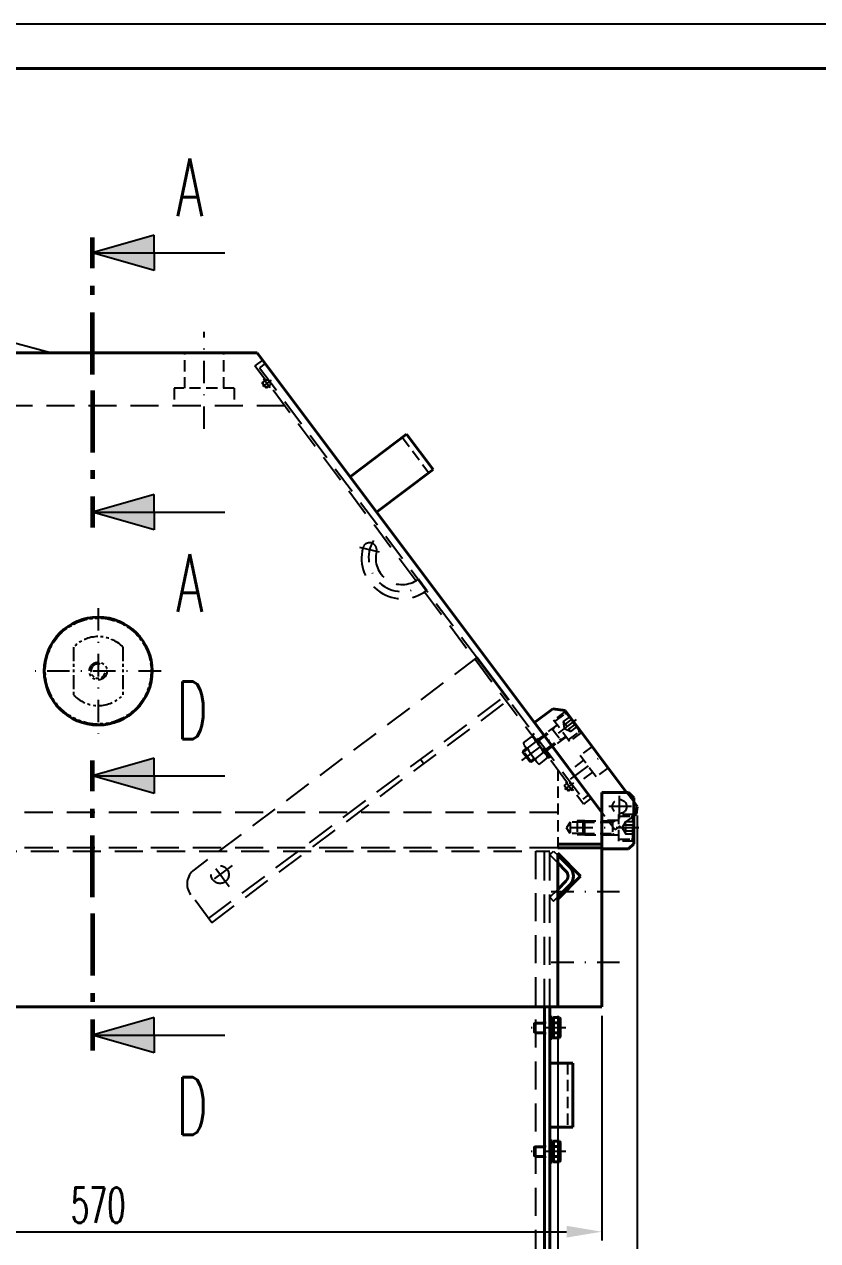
# Model space of a CAD drawing. Extents: x -1561 to -720, y 5788 to 6382.
# Drawn here: x -1295.6 to -1205.8, y 6239.2 to 6376.8 of the extents above; entities that cross this region are included whole.
import ezdxf

# ---------------------------------------------------------------- set-up
doc = ezdxf.new("R2010")
doc.units = 0
for name, pattern in [('PHANTOM2', [31.75, 15.875, -3.175, 3.175, -3.175, 3.175, -3.175]), ('STRICHPUNKT', [25.4, 12.7, -6.35, 0, -6.35]), ('VERDECKT', [9.525, 6.35, -3.175])]:
    doc.linetypes.add(name, pattern=pattern)
doc.layers.get('Defpoints').update_dxf_attribs({"linetype": 'CONTINUOUS'})
for name, color, linetype, lineweight in [('ACHSE', 150, 'STRICHPUNKT', 25), ('ANGEDEUTET', 150, 'PHANTOM2', 25), ('BEM', 6, 'CONTINUOUS', 25), ('SCHNITT', 1, 'STRICHPUNKT', 60), ('TEXT_7', 1, 'CONTINUOUS', 60), ('VERDECKT', 2, 'VERDECKT', 25), ('VOLL_03', 6, 'CONTINUOUS', 25), ('VOLL_05', 7, 'CONTINUOUS', 40)]:
    doc.layers.add(name, color=color, linetype=linetype, lineweight=lineweight)
doc.layers.add('UMRISS05', color=3, linetype='CONTINUOUS')
doc.styles.add('ROMANS', font='romans.shx', dxfattribs={"width": 0.6, "height": 80})
doc.styles.get("Standard").update_dxf_attribs({"font": 'romans.shx', "width": 0.6})
doc.dimstyles.get("Standard").update_dxf_attribs({"dimtxt": 4, "dimasz": 4, "dimexe": 1, "dimexo": 1, "dimgap": 1, "dimtad": 1, "dimdsep": 46, "dimtxsty": 'Standard', "dimcen": 0, "dimclrd": 256, "dimclre": 256, "dimclrt": 256, "dimazin": 0, "dimtfac": 1, "dimtmove": 0, "dimatfit": 3, "dimfxl": 0, "dimtolj": 1, "dimtzin": 0, "dimarcsym": 0})

# ---------------------------------------------------------------- blocks, each defined once
blk = doc.blocks.new('*D54')
at = {"layer": 'BEM', "lineweight": -2}
for p, q in [((-1235.23, 6264.63), (-1235.23, 6228.88)), ((-1339.23, 6221.91), (-1339.23, 6230.88)), ((-1335.23, 6229.88), (-1239.23, 6229.88))]:
    blk.add_line(p, q, dxfattribs=at)
at = {"layer": 'BEM'}
for points in [[(-1335.23, 6230.55), (-1335.23, 6229.21), (-1339.23, 6229.88)], [(-1239.23, 6230.55), (-1239.23, 6229.21), (-1235.23, 6229.88)]]:
    blk.add_solid(points, dxfattribs=at)
at = {"layer": 'Defpoints', "color": 0}
for p in [(-1235.23, 6265.63), (-1235.23, 6229.88), (-1339.23, 6220.91)]:
    blk.add_point(p, dxfattribs=at)
at = {"layer": 'BEM', "insert": (-1287.23, 6232.88), "char_height": 4, "attachment_point": 5}
blk.add_mtext('\\A1;520', dxfattribs=at)
blk = doc.blocks.new('*D41')
at = {"layer": 'BEM', "lineweight": -2}
for p, q in [((-1348.23, 6287.3), (-1348.23, 6146.17)), ((-1226.23, 6287.3), (-1226.23, 6146.17)), ((-1344.23, 6147.17), (-1230.23, 6147.17))]:
    blk.add_line(p, q, dxfattribs=at)
at = {"layer": 'BEM'}
for points in [[(-1344.23, 6147.84), (-1344.23, 6146.5), (-1348.23, 6147.17)], [(-1230.23, 6147.84), (-1230.23, 6146.5), (-1226.23, 6147.17)]]:
    blk.add_solid(points, dxfattribs=at)
at = {"layer": 'Defpoints', "color": 0}
for p in [(-1348.23, 6288.3), (-1226.23, 6288.3), (-1226.23, 6147.17)]:
    blk.add_point(p, dxfattribs=at)
at = {"layer": 'BEM', "insert": (-1287.23, 6150.17), "char_height": 4, "attachment_point": 5}
blk.add_mtext('\\A1;610', dxfattribs=at)
blk = doc.blocks.new('*D40')
at = {"layer": 'BEM', "lineweight": -2}
for p, q in [((-1344.23, 6264.63), (-1344.23, 6239.18)), ((-1230.23, 6264.63), (-1230.23, 6239.18)), ((-1340.23, 6240.18), (-1234.23, 6240.18))]:
    blk.add_line(p, q, dxfattribs=at)
at = {"layer": 'BEM'}
for points in [[(-1340.23, 6240.85), (-1340.23, 6239.52), (-1344.23, 6240.18)], [(-1234.23, 6240.85), (-1234.23, 6239.52), (-1230.23, 6240.18)]]:
    blk.add_solid(points, dxfattribs=at)
at = {"layer": 'Defpoints', "color": 0}
for p in [(-1344.23, 6265.63), (-1230.23, 6265.63), (-1230.23, 6240.18)]:
    blk.add_point(p, dxfattribs=at)
at = {"layer": 'BEM', "insert": (-1287.23, 6243.18), "char_height": 4, "attachment_point": 5}
blk.add_mtext('\\A1;570', dxfattribs=at)

msp = doc.modelspace()

# ---------------------------------------------------------------- linework, layer by layer
at = {"layer": 'ACHSE', "ltscale": 0.2}
for p, q in [((-1275.2285, 6331.033), (-1275.2285, 6342.0131)), ((-1267.6525, 6336.565), (-1268.6445, 6335.821)), ((-1267.7765, 6335.697), (-1268.5205, 6336.689)), ((-1255.4003, 6317.0738), (-1257.6198, 6317.6307)), ((-1287.2285, 6310.7524), (-1287.2285, 6296.5136)), ((-1280.1091, 6303.633), (-1294.3479, 6303.633)), ((-1239.2727, 6293.5133), (-1232.9413, 6298.2619)), ((-1233.7614, 6291.3968), (-1229.9412, 6294.2619)), ((-1233.4525, 6290.965), (-1234.4445, 6290.221)), ((-1233.5765, 6290.097), (-1234.3205, 6291.089)), ((-1228.227, 6286.9537), (-1228.227, 6289.6415)), ((-1226.8831, 6288.2976), (-1229.5709, 6288.2976)), ((-1226.059, 6285.8976), (-1234.7056, 6285.8976)), ((-1272.0592, 6281.635), (-1274.8378, 6279.551)), ((-1272.4065, 6279.2037), (-1274.4905, 6281.9823)), ((-1228.2285, 6278.633), (-1237.2285, 6278.633)), ((-1228.2285, 6270.633), (-1237.2285, 6270.633)), ((-1234.3163, 6263.2614), (-1238.7025, 6263.2614)), ((-1234.3163, 6249.2614), (-1238.7025, 6249.2614))]:
    msp.add_line(p, q, dxfattribs=at)
msp.add_arc((-1252.8243, 6316.4274), 3.8, 148.597017, 306.869898, dxfattribs=at)
at = {"layer": 'ANGEDEUTET', "ltscale": 0.1}
for p, q in [((-1290.0285, 6306.3478), (-1290.0285, 6300.9182)), ((-1284.4285, 6306.3478), (-1284.4285, 6300.9182))]:
    msp.add_line(p, q, dxfattribs=at)
for radius in [6, 1]:
    msp.add_circle((-1287.2285, 6303.633), radius, dxfattribs=at)
for radius, start, end in [(3.9, 44.114619, 135.885381), (0.816, 75, 345), (3.9, 224.114619, 315.885381)]:
    msp.add_arc((-1287.2285, 6303.633), radius, start, end, dxfattribs=at)
at = {"layer": 'BEM'}
msp.add_line((-1292.6405, 6339.633), (-1365.8623, 6359.5041), dxfattribs=at)
at = {"layer": 'SCHNITT'}
for p, q in [((-1287.8816, 6349.2138), (-1287.8816, 6352.7138)), ((-1287.8816, 6346.2138), (-1287.8816, 6347.2138)), ((-1287.8816, 6337.2138), (-1287.8816, 6344.2138)), ((-1287.8816, 6335.3729), (-1287.8816, 6328.3729)), ((-1287.8816, 6326.3729), (-1287.8816, 6325.3729)), ((-1287.8816, 6323.3729), (-1287.8816, 6319.8729)), ((-1287.8816, 6290.028), (-1287.8816, 6293.528)), ((-1287.8816, 6287.028), (-1287.8816, 6288.028)), ((-1287.8816, 6278.028), (-1287.8816, 6285.028)), ((-1287.8816, 6276.1871), (-1287.8816, 6269.1871)), ((-1287.8816, 6267.1871), (-1287.8816, 6266.1871)), ((-1287.8816, 6264.1871), (-1287.8816, 6260.6871))]:
    msp.add_line(p, q, dxfattribs=at)
at = {"layer": 'UMRISS05'}
for p, q in [((-1280.8816, 6352.9638), (-1287.8816, 6350.9638)), ((-1280.8816, 6350.9638), (-1280.8816, 6352.9638)), ((-1287.8816, 6350.9638), (-1272.8816, 6350.9638)), ((-1280.8816, 6348.9638), (-1287.8816, 6350.9638)), ((-1280.8816, 6350.9638), (-1280.8816, 6348.9638)), ((-1280.8816, 6323.6229), (-1287.8816, 6321.6229)), ((-1280.8816, 6321.6229), (-1280.8816, 6323.6229)), ((-1287.8816, 6321.6229), (-1272.8816, 6321.6229)), ((-1280.8816, 6319.6229), (-1287.8816, 6321.6229)), ((-1280.8816, 6321.6229), (-1280.8816, 6319.6229)), ((-1280.8816, 6293.778), (-1287.8816, 6291.778)), ((-1280.8816, 6291.778), (-1280.8816, 6293.778)), ((-1280.8816, 6289.778), (-1287.8816, 6291.778)), ((-1287.8816, 6291.778), (-1272.8816, 6291.778)), ((-1280.8816, 6291.778), (-1280.8816, 6289.778)), ((-1280.8816, 6264.4371), (-1287.8816, 6262.4371)), ((-1280.8816, 6262.4371), (-1280.8816, 6264.4371)), ((-1280.8816, 6260.4371), (-1287.8816, 6262.4371)), ((-1287.8816, 6262.4371), (-1272.8816, 6262.4371)), ((-1280.8816, 6262.4371), (-1280.8816, 6260.4371))]:
    msp.add_line(p, q, dxfattribs=at)
for points in [[(-1280.8816, 6348.9638), (-1280.8816, 6352.9638), (-1287.8816, 6350.9638)], [(-1280.8816, 6323.6229), (-1280.8816, 6319.6229), (-1287.8816, 6321.6229)], [(-1280.8816, 6289.778), (-1280.8816, 6293.778), (-1287.8816, 6291.778)], [(-1280.8816, 6264.4371), (-1280.8816, 6260.4371), (-1287.8816, 6262.4371)]]:
    msp.add_solid(points, dxfattribs=at)
at = {"layer": 'VERDECKT', "ltscale": 0.2}
for p, q in [((-1277.4285, 6335.633), (-1277.4285, 6339.633)), ((-1273.0285, 6335.633), (-1273.0285, 6339.633)), ((-1271.8285, 6335.633), (-1278.6285, 6335.633)), ((-1278.6285, 6335.633), (-1278.6285, 6333.633)), ((-1271.8285, 6335.633), (-1271.8285, 6333.633)), ((-1252.8085, 6330.073), (-1249.8085, 6326.073)), ((-1234.327, 6299.0976), (-1235.687, 6298.0776)), ((-1233.887, 6295.6776), (-1235.687, 6298.0776)), ((-1235.567, 6297.9176), (-1234.415, 6298.7816)), ((-1234.5628, 6297.912), (-1233.9228, 6298.392)), ((-1234.3548, 6297.6347), (-1233.7148, 6298.1147)), ((-1232.823, 6296.9256), (-1234.191, 6298.7496)), ((-1237.427, 6295.8976), (-1235.267, 6297.5176)), ((-1237.3346, 6295.7744), (-1235.7486, 6296.9639)), ((-1235.291, 6297.5496), (-1236.811, 6296.4096)), ((-1235.841, 6297.0871), (-1234.881, 6295.8072)), ((-1235.7486, 6296.9639), (-1235.6276, 6297.2472)), ((-1234.5628, 6297.912), (-1234.5603, 6297.8934)), ((-1234.5603, 6297.8935), (-1234.5628, 6297.912)), ((-1234.4671, 6297.1176), (-1234.5628, 6297.9117)), ((-1234.5573, 6297.8759), (-1234.5603, 6297.8935)), ((-1234.5603, 6297.8934), (-1234.5573, 6297.8759)), ((-1234.5573, 6297.8759), (-1234.5538, 6297.8593)), ((-1234.5538, 6297.8593), (-1234.5573, 6297.8759)), ((-1234.5538, 6297.8593), (-1234.5499, 6297.8435)), ((-1234.5499, 6297.8436), (-1234.5538, 6297.8593)), ((-1234.5455, 6297.8286), (-1234.5499, 6297.8436)), ((-1234.5499, 6297.8435), (-1234.5456, 6297.8285)), ((-1234.5456, 6297.8285), (-1234.5408, 6297.8143)), ((-1234.5407, 6297.8144), (-1234.5455, 6297.8286)), ((-1234.5408, 6297.8143), (-1234.5355, 6297.8007)), ((-1234.5354, 6297.8008), (-1234.5407, 6297.8144)), ((-1234.5355, 6297.8007), (-1234.5297, 6297.7877)), ((-1234.5296, 6297.7878), (-1234.5354, 6297.8008)), ((-1234.5297, 6297.7877), (-1234.5235, 6297.7753)), ((-1234.5234, 6297.7754), (-1234.5296, 6297.7878)), ((-1234.5235, 6297.7753), (-1234.5168, 6297.7635)), ((-1234.5167, 6297.7636), (-1234.5234, 6297.7754)), ((-1234.5168, 6297.7635), (-1234.5095, 6297.7521)), ((-1234.5094, 6297.7522), (-1234.5167, 6297.7636)), ((-1234.5095, 6297.7521), (-1234.5018, 6297.7412)), ((-1234.5017, 6297.7412), (-1234.5094, 6297.7522)), ((-1234.5018, 6297.7412), (-1234.4934, 6297.7306)), ((-1234.4933, 6297.7307), (-1234.5017, 6297.7412)), ((-1234.4934, 6297.7306), (-1234.4845, 6297.7205)), ((-1234.4844, 6297.7206), (-1234.4933, 6297.7307)), ((-1234.4845, 6297.7205), (-1234.475, 6297.7107)), ((-1234.4749, 6297.7108), (-1234.4844, 6297.7206)), ((-1234.475, 6297.7107), (-1234.4649, 6297.7013)), ((-1234.4648, 6297.7013), (-1234.4749, 6297.7108)), ((-1234.4671, 6297.1176), (-1233.7315, 6296.8034)), ((-1234.4649, 6297.7013), (-1234.454, 6297.6921)), ((-1234.4539, 6297.6922), (-1234.4648, 6297.7013)), ((-1234.454, 6297.6921), (-1234.4425, 6297.6832)), ((-1234.4424, 6297.6833), (-1234.4539, 6297.6922)), ((-1234.4425, 6297.6832), (-1234.4302, 6297.6746)), ((-1234.4301, 6297.6747), (-1234.4424, 6297.6833)), ((-1234.4302, 6297.6746), (-1234.417, 6297.6663)), ((-1234.4169, 6297.6663), (-1234.4301, 6297.6747)), ((-1234.417, 6297.6663), (-1234.403, 6297.6581)), ((-1234.4029, 6297.6581), (-1234.4169, 6297.6663)), ((-1234.403, 6297.6581), (-1234.388, 6297.6501)), ((-1234.3879, 6297.6502), (-1234.4029, 6297.6581)), ((-1234.388, 6297.6501), (-1234.372, 6297.6424)), ((-1234.3719, 6297.6424), (-1234.3879, 6297.6502)), ((-1234.372, 6297.6424), (-1234.3548, 6297.6347)), ((-1234.3548, 6297.6347), (-1234.3719, 6297.6424)), ((-1234.3548, 6297.6347), (-1234.3425, 6297.6031)), ((-1234.3425, 6297.6031), (-1234.33, 6297.5729)), ((-1234.33, 6297.5729), (-1234.3173, 6297.544)), ((-1234.3173, 6297.544), (-1234.3044, 6297.5163)), ((-1234.3044, 6297.5163), (-1234.2913, 6297.4897)), ((-1234.2913, 6297.4897), (-1234.2779, 6297.464)), ((-1234.2779, 6297.464), (-1234.2642, 6297.4393)), ((-1234.0387, 6297.1621), (-1234.0158, 6297.142)), ((-1234.0158, 6297.142), (-1233.9916, 6297.1217)), ((-1234.007, 6295.8376), (-1232.855, 6296.7016)), ((-1233.9916, 6297.1217), (-1233.9661, 6297.1013)), ((-1233.9661, 6297.1013), (-1233.9392, 6297.0805)), ((-1233.9392, 6297.0805), (-1233.2992, 6297.5605)), ((-1233.9392, 6297.0805), (-1233.9366, 6297.062)), ((-1233.9367, 6297.062), (-1233.9392, 6297.0805)), ((-1233.9337, 6297.0444), (-1233.9367, 6297.062)), ((-1233.9366, 6297.062), (-1233.9336, 6297.0444)), ((-1233.9302, 6297.0278), (-1233.9337, 6297.0444)), ((-1233.9336, 6297.0444), (-1233.9302, 6297.0278)), ((-1233.9302, 6297.0278), (-1233.9263, 6297.0121)), ((-1233.9263, 6297.012), (-1233.9302, 6297.0278)), ((-1233.9263, 6297.0121), (-1233.9219, 6296.9971)), ((-1233.922, 6296.997), (-1233.9263, 6297.012)), ((-1233.9171, 6296.9828), (-1233.922, 6296.997)), ((-1233.9219, 6296.9971), (-1233.9171, 6296.9829)), ((-1233.9171, 6296.9829), (-1233.9118, 6296.9693)), ((-1233.9119, 6296.9692), (-1233.9171, 6296.9828)), ((-1233.9061, 6296.9563), (-1233.9119, 6296.9692)), ((-1233.9118, 6296.9693), (-1233.906, 6296.9563)), ((-1233.8999, 6296.9439), (-1233.9061, 6296.9563)), ((-1233.906, 6296.9563), (-1233.8998, 6296.9439)), ((-1233.8932, 6296.932), (-1233.8999, 6296.9439)), ((-1233.8998, 6296.9439), (-1233.8931, 6296.9321)), ((-1233.8859, 6296.9206), (-1233.8932, 6296.932)), ((-1233.8931, 6296.9321), (-1233.8858, 6296.9207)), ((-1232.527, 6296.6976), (-1233.887, 6295.6776)), ((-1233.8781, 6296.9097), (-1233.8859, 6296.9206)), ((-1233.8858, 6296.9207), (-1233.878, 6296.9097)), ((-1233.8698, 6296.8991), (-1233.8781, 6296.9097)), ((-1233.878, 6296.9097), (-1233.8697, 6296.8992)), ((-1233.8609, 6296.889), (-1233.8698, 6296.8991)), ((-1233.8697, 6296.8992), (-1233.8608, 6296.8891)), ((-1233.8514, 6296.8792), (-1233.8609, 6296.889)), ((-1233.8608, 6296.8891), (-1233.8513, 6296.8793)), ((-1233.8413, 6296.8698), (-1233.8514, 6296.8792)), ((-1233.8513, 6296.8793), (-1233.8411, 6296.8698)), ((-1233.8304, 6296.8606), (-1233.8413, 6296.8698)), ((-1233.8411, 6296.8698), (-1233.8303, 6296.8607)), ((-1233.8189, 6296.8518), (-1233.8304, 6296.8606)), ((-1233.8303, 6296.8607), (-1233.8188, 6296.8518)), ((-1233.8065, 6296.8431), (-1233.8189, 6296.8518)), ((-1233.8188, 6296.8518), (-1233.8064, 6296.8432)), ((-1233.7934, 6296.8348), (-1233.8065, 6296.8431)), ((-1233.8064, 6296.8432), (-1233.7933, 6296.8348)), ((-1233.7793, 6296.8266), (-1233.7934, 6296.8348)), ((-1233.7933, 6296.8348), (-1233.7793, 6296.8266)), ((-1233.7793, 6296.8266), (-1233.7643, 6296.8187)), ((-1233.7644, 6296.8186), (-1233.7793, 6296.8266)), ((-1233.7483, 6296.8109), (-1233.7644, 6296.8186)), ((-1233.7643, 6296.8187), (-1233.7483, 6296.8109)), ((-1233.7483, 6296.8109), (-1233.7312, 6296.8032)), ((-1233.7312, 6296.8032), (-1233.7483, 6296.8109)), ((-1233.7312, 6296.8032), (-1233.0912, 6297.2832)), ((-1239.1031, 6295.5169), (-1238.1922, 6296.2001)), ((-1238.6528, 6294.9165), (-1237.7419, 6295.5997)), ((-1238.083, 6296.4056), (-1238.103, 6296.2656)), ((-1236.303, 6293.8656), (-1238.103, 6296.2656)), ((-1237.907, 6296.5376), (-1238.083, 6296.4056)), ((-1236.163, 6293.8456), (-1238.083, 6296.4056)), ((-1236.5594, 6294.7408), (-1234.9734, 6295.9304)), ((-1236.467, 6294.6176), (-1234.307, 6296.2376)), ((-1234.283, 6296.2056), (-1235.803, 6295.0656)), ((-1234.9734, 6295.9304), (-1234.6676, 6295.9672)), ((-1239.1746, 6294.3944), (-1238.6786, 6294.7664)), ((-1239.1746, 6294.3944), (-1239.1438, 6294.61)), ((-1238.3994, 6293.3608), (-1239.1746, 6294.3944)), ((-1239.1438, 6294.61), (-1238.771, 6294.8896)), ((-1239.0795, 6294.5243), (-1239.1438, 6294.61)), ((-1238.1838, 6293.33), (-1239.0795, 6294.5243)), ((-1237.6155, 6293.349), (-1238.9665, 6295.1503)), ((-1237.7521, 6293.7156), (-1236.8412, 6294.3988)), ((-1236.303, 6293.8656), (-1236.163, 6293.8456)), ((-1235.987, 6293.9776), (-1236.163, 6293.8456)), ((-1231.327, 6295.0976), (-1232.687, 6294.0776)), ((-1230.887, 6291.6776), (-1232.687, 6294.0776)), ((-1238.3994, 6293.3608), (-1237.9034, 6293.7328)), ((-1238.1838, 6293.33), (-1238.3994, 6293.3608)), ((-1238.1838, 6293.33), (-1237.811, 6293.6096)), ((-1237.3018, 6293.1152), (-1236.3909, 6293.7983)), ((-1232.291, 6293.5496), (-1233.811, 6292.4096)), ((-1229.527, 6292.6976), (-1230.887, 6291.6776)), ((-1235.2285, 6292.4663), (-1235.2285, 6283.033)), ((-1231.283, 6292.2056), (-1232.803, 6291.0656)), ((-1234.1085, 6290.973), (-1234.5085, 6290.673)), ((-1234.0285, 6290.033), (-1234.5085, 6290.673)), ((-1233.6285, 6290.333), (-1234.0285, 6290.033)), ((-1232.3085, 6288.573), (-1233.6361, 6290.3431)), ((-1226.6258, 6288.8294), (-1227.4256, 6289.8958)), ((-1231.7285, 6289.633), (-1232.3685, 6289.153)), ((-1231.4285, 6289.233), (-1232.3085, 6288.573)), ((-1228.747, 6285.6576), (-1230.2285, 6287.633)), ((-1226.6294, 6287.2459), (-1228.747, 6285.6576)), ((-1226.627, 6287.3976), (-1228.327, 6287.3976)), ((-1228.327, 6284.3976), (-1228.327, 6287.3976)), ((-1228.327, 6287.1976), (-1226.887, 6287.1976)), ((-1226.727, 6284.7576), (-1226.727, 6287.0376)), ((-1233.827, 6286.5436), (-1234.2151, 6285.8976)), ((-1233.827, 6285.2516), (-1234.2151, 6285.8976)), ((-1233.827, 6286.5436), (-1233.827, 6285.2516)), ((-1232.327, 6286.5436), (-1233.827, 6286.5436)), ((-1233.027, 6286.6976), (-1233.027, 6285.0976)), ((-1232.173, 6286.6976), (-1233.027, 6286.6976)), ((-1232.327, 6286.5436), (-1232.173, 6286.6976)), ((-1232.327, 6285.2516), (-1232.327, 6286.5436)), ((-1232.327, 6286.5436), (-1229.0444, 6286.5436)), ((-1232.173, 6286.5905), (-1232.173, 6286.6976)), ((-1232.173, 6286.6976), (-1228.327, 6286.6976)), ((-1232.173, 6285.0976), (-1232.173, 6286.5905)), ((-1228.327, 6286.7376), (-1230.227, 6286.7376)), ((-1229.0444, 6286.6976), (-1229.0444, 6285.0976)), ((-1229.0444, 6286.5436), (-1228.7777, 6286.6976)), ((-1227.9271, 6285.8976), (-1227.5271, 6286.5904)), ((-1227.9271, 6285.8976), (-1227.5271, 6285.2049)), ((-1227.5803, 6286.4307), (-1227.5807, 6286.4173)), ((-1227.5807, 6286.4173), (-1227.5803, 6286.4039)), ((-1227.5805, 6286.4173), (-1227.5802, 6286.4307)), ((-1227.5802, 6286.4039), (-1227.5805, 6286.4173)), ((-1227.5793, 6286.4442), (-1227.5803, 6286.4307)), ((-1227.5803, 6286.4039), (-1227.5793, 6286.3905)), ((-1227.5802, 6286.4307), (-1227.5792, 6286.4442)), ((-1227.5792, 6286.3905), (-1227.5802, 6286.4039)), ((-1227.5776, 6286.4577), (-1227.5793, 6286.4442)), ((-1227.5793, 6286.3905), (-1227.5776, 6286.3769)), ((-1227.5792, 6286.4442), (-1227.5774, 6286.4577)), ((-1227.5774, 6286.3769), (-1227.5792, 6286.3905)), ((-1227.5792, 6285.8439), (-1227.5774, 6285.8169)), ((-1227.5751, 6286.4714), (-1227.5776, 6286.4577)), ((-1227.5776, 6286.3769), (-1227.5751, 6286.3633)), ((-1227.5774, 6286.4577), (-1227.575, 6286.4714)), ((-1227.575, 6286.3633), (-1227.5774, 6286.3769)), ((-1227.5774, 6285.8169), (-1227.575, 6285.7896)), ((-1227.5719, 6286.4852), (-1227.5751, 6286.4714)), ((-1227.5751, 6286.3633), (-1227.5719, 6286.3495)), ((-1227.575, 6286.4714), (-1227.5718, 6286.4852)), ((-1227.5718, 6286.3494), (-1227.575, 6286.3633)), ((-1227.575, 6285.7896), (-1227.5718, 6285.762)), ((-1227.568, 6286.4992), (-1227.5719, 6286.4852)), ((-1227.5719, 6286.3495), (-1227.568, 6286.3354)), ((-1227.5718, 6286.4852), (-1227.5679, 6286.4992)), ((-1227.5679, 6286.3354), (-1227.5718, 6286.3494)), ((-1227.5718, 6285.762), (-1227.5679, 6285.7339)), ((-1227.5633, 6286.5135), (-1227.568, 6286.4992)), ((-1227.568, 6286.3354), (-1227.5633, 6286.3211)), ((-1227.5679, 6286.4992), (-1227.5632, 6286.5135)), ((-1227.5632, 6286.3211), (-1227.5679, 6286.3354)), ((-1227.5632, 6286.0899), (-1227.5679, 6286.0613)), ((-1227.5679, 6285.7339), (-1227.5632, 6285.7054)), ((-1227.5578, 6286.5281), (-1227.5633, 6286.5135)), ((-1227.5633, 6286.3211), (-1227.5578, 6286.3065)), ((-1227.5632, 6286.5135), (-1227.5577, 6286.5281)), ((-1227.5577, 6286.3065), (-1227.5632, 6286.3211)), ((-1227.5577, 6286.119), (-1227.5632, 6286.0899)), ((-1227.5632, 6285.7054), (-1227.5577, 6285.6762)), ((-1227.5515, 6286.543), (-1227.5578, 6286.5281)), ((-1227.5578, 6286.3065), (-1227.5515, 6286.2916)), ((-1227.5577, 6286.5281), (-1227.5514, 6286.5431)), ((-1227.5514, 6286.2916), (-1227.5577, 6286.3065)), ((-1227.5514, 6286.1489), (-1227.5577, 6286.119)), ((-1227.5577, 6285.6762), (-1227.5514, 6285.6464)), ((-1227.5443, 6286.5584), (-1227.5515, 6286.543)), ((-1227.5515, 6286.2916), (-1227.5443, 6286.2762)), ((-1227.5514, 6286.5431), (-1227.5442, 6286.5584)), ((-1227.5442, 6286.2762), (-1227.5514, 6286.2916)), ((-1227.5442, 6286.1796), (-1227.5514, 6286.1489)), ((-1227.5514, 6285.6464), (-1227.5442, 6285.6157)), ((-1227.5361, 6286.5743), (-1227.5443, 6286.5584)), ((-1227.5443, 6286.2762), (-1227.5361, 6286.2604)), ((-1227.5442, 6286.5584), (-1227.5361, 6286.5743)), ((-1227.5361, 6286.2604), (-1227.5442, 6286.2762)), ((-1227.5361, 6286.2113), (-1227.5442, 6286.1796)), ((-1227.5442, 6285.6157), (-1227.5361, 6285.584)), ((-1227.5361, 6286.5743), (-1227.527, 6286.5906)), ((-1227.527, 6286.5906), (-1227.5361, 6286.5743)), ((-1227.527, 6286.244), (-1227.5361, 6286.2604)), ((-1227.5361, 6286.2604), (-1227.527, 6286.244)), ((-1227.527, 6286.244), (-1227.5361, 6286.2113)), ((-1227.527, 6286.5906), (-1226.727, 6286.5906)), ((-1227.527, 6286.244), (-1226.727, 6286.244)), ((-1232.327, 6285.2516), (-1233.827, 6285.2516)), ((-1232.173, 6285.0976), (-1233.027, 6285.0976)), ((-1232.327, 6285.2516), (-1229.0444, 6285.2516)), ((-1232.173, 6285.0976), (-1232.327, 6285.2516)), ((-1232.173, 6285.0976), (-1228.327, 6285.0976)), ((-1228.327, 6285.0576), (-1230.227, 6285.0576)), ((-1229.0444, 6285.2516), (-1228.7777, 6285.0976)), ((-1228.327, 6284.5976), (-1226.887, 6284.5976)), ((-1226.627, 6284.3976), (-1228.327, 6284.3976)), ((-1227.5807, 6285.378), (-1227.5803, 6285.3914)), ((-1227.5803, 6285.3645), (-1227.5807, 6285.378)), ((-1227.5802, 6285.3914), (-1227.5805, 6285.378)), ((-1227.5805, 6285.378), (-1227.5802, 6285.3645)), ((-1227.5803, 6285.3914), (-1227.5793, 6285.4048)), ((-1227.5793, 6285.3511), (-1227.5803, 6285.3645)), ((-1227.5792, 6285.4048), (-1227.5802, 6285.3914)), ((-1227.5802, 6285.3645), (-1227.5792, 6285.3511)), ((-1227.5793, 6285.4048), (-1227.5776, 6285.4183)), ((-1227.5776, 6285.3376), (-1227.5793, 6285.3511)), ((-1227.5774, 6285.4184), (-1227.5792, 6285.4048)), ((-1227.5792, 6285.3511), (-1227.5774, 6285.3376)), ((-1227.5776, 6285.4183), (-1227.5751, 6285.432)), ((-1227.5751, 6285.3239), (-1227.5776, 6285.3376)), ((-1227.575, 6285.432), (-1227.5774, 6285.4184)), ((-1227.5774, 6285.3376), (-1227.575, 6285.3239)), ((-1227.5751, 6285.432), (-1227.5719, 6285.4458)), ((-1227.5719, 6285.3101), (-1227.5751, 6285.3239)), ((-1227.5718, 6285.4458), (-1227.575, 6285.432)), ((-1227.575, 6285.3239), (-1227.5718, 6285.3101)), ((-1227.5719, 6285.4458), (-1227.568, 6285.4599)), ((-1227.568, 6285.2961), (-1227.5719, 6285.3101)), ((-1227.5679, 6285.4599), (-1227.5718, 6285.4458)), ((-1227.5718, 6285.3101), (-1227.5679, 6285.296)), ((-1227.568, 6285.4599), (-1227.5633, 6285.4741)), ((-1227.5633, 6285.2818), (-1227.568, 6285.2961)), ((-1227.5632, 6285.4742), (-1227.5679, 6285.4599)), ((-1227.5679, 6285.296), (-1227.5632, 6285.2818)), ((-1227.5633, 6285.4741), (-1227.5578, 6285.4887)), ((-1227.5578, 6285.2672), (-1227.5633, 6285.2818)), ((-1227.5577, 6285.4887), (-1227.5632, 6285.4742)), ((-1227.5632, 6285.2818), (-1227.5577, 6285.2672)), ((-1227.5578, 6285.4887), (-1227.5515, 6285.5037)), ((-1227.5515, 6285.2522), (-1227.5578, 6285.2672)), ((-1227.5514, 6285.5037), (-1227.5577, 6285.4887)), ((-1227.5577, 6285.2672), (-1227.5514, 6285.2522)), ((-1227.5515, 6285.5037), (-1227.5443, 6285.519)), ((-1227.5443, 6285.2369), (-1227.5515, 6285.2522)), ((-1227.5442, 6285.5191), (-1227.5514, 6285.5037)), ((-1227.5514, 6285.2522), (-1227.5442, 6285.2369)), ((-1227.5443, 6285.519), (-1227.5361, 6285.5349)), ((-1227.5361, 6285.221), (-1227.5443, 6285.2369)), ((-1227.5361, 6285.5349), (-1227.5442, 6285.5191)), ((-1227.5442, 6285.2369), (-1227.5361, 6285.221)), ((-1227.5361, 6285.584), (-1227.527, 6285.5513)), ((-1227.5361, 6285.5349), (-1227.527, 6285.5513)), ((-1227.527, 6285.5513), (-1227.5361, 6285.5349)), ((-1227.527, 6285.2046), (-1227.5361, 6285.221)), ((-1227.5361, 6285.221), (-1227.527, 6285.2046)), ((-1227.527, 6285.5513), (-1226.727, 6285.5513)), ((-1227.527, 6285.2046), (-1226.727, 6285.2046)), ((-1236.1285, 6282.8371), (-1235.7042, 6283.2614)), ((-1235.7042, 6283.2614), (-1235.2285, 6282.7857)), ((-1236.1285, 6282.8371), (-1235.2285, 6281.9371)), ((-1236.1285, 6278.0288), (-1235.2285, 6278.9288)), ((-1236.1285, 6278.0288), (-1235.7042, 6277.6046)), ((-1235.7042, 6277.6046), (-1235.2285, 6278.0803)), ((-1237.9367, 6263.7394), (-1237.8147, 6263.8614)), ((-1237.9367, 6263.7394), (-1236.1285, 6263.7394)), ((-1237.9367, 6263.7394), (-1237.9367, 6262.7834)), ((-1237.8147, 6263.8614), (-1236.1285, 6263.8614)), ((-1237.8147, 6263.8614), (-1237.8147, 6262.6614)), ((-1237.9367, 6262.7834), (-1236.1285, 6262.7834)), ((-1237.8147, 6262.6614), (-1237.9367, 6262.7834)), ((-1237.8147, 6262.6614), (-1236.1285, 6262.6614)), ((-1234.1285, 6259.2614), (-1234.1285, 6252.0191)), ((-1237.9367, 6249.7394), (-1237.8147, 6249.8614)), ((-1237.8147, 6249.8614), (-1237.8147, 6248.6614)), ((-1237.8147, 6249.8614), (-1236.1285, 6249.8614)), ((-1237.9367, 6249.7394), (-1237.9367, 6248.7834)), ((-1237.9367, 6249.7394), (-1236.1285, 6249.7394)), ((-1237.8147, 6248.6614), (-1237.9367, 6248.7834)), ((-1237.9367, 6248.7834), (-1236.1285, 6248.7834)), ((-1237.8147, 6248.6614), (-1236.1285, 6248.6614))]:
    msp.add_line(p, q, dxfattribs=at)
at = {"layer": 'VERDECKT', "ltscale": 0.5}
for p, q in [((-1268.6285, 6338.833), (-1269.5085, 6338.173)), ((-1268.3009, 6336.5628), (-1269.5085, 6338.173)), ((-1268.3285, 6338.433), (-1268.9685, 6337.953)), ((-1268.9685, 6337.953), (-1232.3685, 6289.153)), ((-1268.3085, 6336.573), (-1268.7085, 6336.273)), ((-1268.2285, 6335.633), (-1268.7085, 6336.273)), ((-1267.8285, 6335.933), (-1268.2285, 6335.633)), ((-1234.1009, 6290.9628), (-1267.8361, 6335.9431)), ((-1266.1035, 6333.633), (-1308.3535, 6333.633)), ((-1244.3685, 6305.153), (-1276.3685, 6281.153)), ((-1274.7285, 6275.633), (-1241.1285, 6300.833)), ((-1274.3685, 6275.153), (-1240.7685, 6300.353)), ((-1235.2285, 6287.633), (-1339.2285, 6287.633)), ((-1235.2285, 6283.633), (-1339.2285, 6283.633)), ((-1337.7285, 6283.2614), (-1236.1285, 6283.2614)), ((-1237.7285, 6283.2614), (-1237.7285, 6173.2614)), ((-1236.7285, 6265.633), (-1236.7285, 6283.2614)), ((-1236.1285, 6265.633), (-1236.1285, 6283.2614)), ((-1274.3685, 6275.153), (-1276.7685, 6278.353))]:
    msp.add_line(p, q, dxfattribs=at)
msp.add_lwpolyline([(-1250.7285, 6293.633), (-1250.3685, 6293.153)], dxfattribs=at)
for centre, radius in [((-1268.1485, 6336.193), 0.4), ((-1273.4485, 6280.593), 1)]:
    msp.add_circle(centre, radius, dxfattribs=at)
at = {"layer": 'VERDECKT', "ltscale": 0.2}
for centre, radius in [((-1233.9485, 6290.593), 0.4), ((-1228.227, 6288.2976), 0.8)]:
    msp.add_circle(centre, radius, dxfattribs=at)
at = {"layer": 'VERDECKT', "ltscale": 0.5}
for centre, radius, start, end in [((-1252.8243, 6316.4274), 4.6, 165.914086, 306.869898), ((-1256.5101, 6317.3522), 0.8, 345.914086, 165.914086), ((-1252.8243, 6316.4274), 3, 165.914086, 306.869898), ((-1275.1685, 6279.553), 2, 126.869898, 216.869898)]:
    msp.add_arc(centre, radius, start, end, dxfattribs=at)
at = {"layer": 'VERDECKT', "ltscale": 0.2}
for centre, radius, start, end in [((-1234.319, 6298.6536), 0.16, 36.87, 126.87), ((-1232.951, 6296.8296), 0.16, 306.87, 36.87), ((-1238.4133, 6295.5652), 0.6915, 184.001844, 249.737118), ((-1238.4317, 6295.5514), 0.6915, 4.002678, 69.737118), ((-1239.283, 6293.5056), 2.6, 20.091248, 53.648548), ((-1236.211, 6295.8096), 2.6, 200.091248, 233.648548), ((-1237.0807, 6293.7501), 0.6915, 4.002678, 69.737118), ((-1237.0623, 6293.7639), 0.6915, 184.002678, 249.737952), ((-1226.887, 6287.0376), 0.16, 0, 90), ((-1226.887, 6284.7576), 0.16, 270, 0)]:
    msp.add_arc(centre, radius, start, end, dxfattribs=at)
at = {"layer": 'VOLL_03', "ltscale": 0.8}
msp.add_line((-725.3783, 6376.8285), (-1556.3783, 6376.8285), dxfattribs=at)
at = {"layer": 'VOLL_05', "ltscale": 0.8}
msp.add_line((-730.3783, 6371.8285), (-1551.3783, 6371.8285), dxfattribs=at)
at = {"layer": 'VOLL_05'}
for p, q in [((-1269.2285, 6339.633), (-1305.2285, 6339.633)), ((-1269.2285, 6339.633), (-1230.2285, 6287.633)), ((-1258.7285, 6325.633), (-1252.3285, 6330.433)), ((-1252.3285, 6330.433), (-1249.3285, 6326.433)), ((-1255.7285, 6321.633), (-1249.3285, 6326.433)), ((-1251.0228, 6314.0254), (-1250.0628, 6312.7454)), ((-1240.7685, 6300.353), (-1244.3685, 6305.153)), ((-1235.787, 6299.3776), (-1237.867, 6297.8176)), ((-1234.387, 6299.1776), (-1235.787, 6299.3776)), ((-1227.4256, 6289.8958), (-1234.387, 6299.1776)), ((-1230.227, 6287.631), (-1237.8655, 6297.8156)), ((-1230.227, 6289.8976), (-1230.227, 6283.4976)), ((-1227.227, 6289.8976), (-1230.227, 6289.8976)), ((-1226.627, 6289.2976), (-1227.227, 6289.8976)), ((-1226.627, 6289.2976), (-1226.627, 6284.0976)), ((-1226.227, 6288.2976), (-1226.6258, 6288.8294)), ((-1230.2285, 6287.633), (-1230.2285, 6284.033)), ((-1226.347, 6287.4576), (-1226.6294, 6287.2459)), ((-1226.227, 6288.2976), (-1226.347, 6287.4576)), ((-1230.2285, 6284.033), (-1235.2285, 6284.033)), ((-1230.2285, 6283.633), (-1235.2285, 6283.633)), ((-1235.2285, 6283.033), (-1235.2285, 6277.833)), ((-1232.6285, 6280.433), (-1235.2285, 6283.033)), ((-1230.2285, 6283.633), (-1230.2285, 6265.633)), ((-1227.227, 6283.4976), (-1230.227, 6283.4976)), ((-1226.627, 6284.0976), (-1227.227, 6283.4976)), ((-1235.2285, 6282.7857), (-1233.8658, 6281.4229)), ((-1235.2285, 6281.9371), (-1234.29, 6280.9987)), ((-1232.6285, 6280.433), (-1235.2285, 6277.833)), ((-1235.2285, 6278.9288), (-1234.29, 6279.8673)), ((-1235.2285, 6278.0803), (-1233.8658, 6279.443)), ((-1235.2285, 6277.833), (-1235.2285, 6265.633)), ((-1313.2285, 6265.633), (-1261.2285, 6265.633)), ((-1236.1285, 6265.633), (-1261.2285, 6265.633)), ((-1236.7285, 6265.633), (-1236.7285, 6193.8614)), ((-1236.1285, 6265.633), (-1236.1285, 6188.4081)), ((-1230.2285, 6265.633), (-1236.1285, 6265.633)), ((-1235.8685, 6264.4614), (-1236.1285, 6264.4614)), ((-1235.8685, 6264.4614), (-1235.8685, 6262.0614)), ((-1235.7685, 6264.3614), (-1235.8685, 6264.4614)), ((-1235.7685, 6264.3614), (-1235.7685, 6262.1614)), ((-1235.7685, 6262.4379), (-1235.7685, 6264.0849)), ((-1235.7685, 6264.0849), (-1235.6935, 6264.0849)), ((-1235.6935, 6262.1067), (-1235.6935, 6264.4161)), ((-1235.6935, 6264.1739), (-1235.6935, 6264.4161)), ((-1235.6935, 6264.4161), (-1235.0249, 6264.4161)), ((-1235.6935, 6263.8388), (-1235.0249, 6263.8388)), ((-1234.9397, 6262.3954), (-1234.9397, 6264.1274)), ((-1235.7685, 6262.4379), (-1235.6935, 6262.4379)), ((-1235.6935, 6262.6841), (-1235.0249, 6262.6841)), ((-1235.6935, 6262.3489), (-1235.6935, 6262.1067)), ((-1235.8685, 6262.0614), (-1236.1285, 6262.0614)), ((-1235.7685, 6262.1614), (-1235.8685, 6262.0614)), ((-1235.6935, 6262.1067), (-1235.0249, 6262.1067)), ((-1236.1285, 6259.2614), (-1236.1285, 6258.0191)), ((-1236.1285, 6259.2614), (-1233.5285, 6259.2614)), ((-1233.5285, 6259.2614), (-1233.5285, 6252.0191)), ((-1236.1285, 6258.0191), (-1236.1285, 6252.0191)), ((-1236.1285, 6252.0191), (-1233.5285, 6252.0191)), ((-1235.8685, 6250.4614), (-1236.1285, 6250.4614)), ((-1235.7685, 6250.3614), (-1235.8685, 6250.4614)), ((-1235.8685, 6250.4614), (-1235.8685, 6248.0614)), ((-1235.7685, 6250.3614), (-1235.7685, 6248.1614)), ((-1235.7685, 6248.4379), (-1235.7685, 6250.0849)), ((-1235.7685, 6250.0849), (-1235.6935, 6250.0849)), ((-1235.6935, 6248.1067), (-1235.6935, 6250.4161)), ((-1235.6935, 6250.1739), (-1235.6935, 6250.4161)), ((-1235.6935, 6250.4161), (-1235.0249, 6250.4161)), ((-1235.6935, 6249.8388), (-1235.0249, 6249.8388)), ((-1234.9397, 6248.3954), (-1234.9397, 6250.1274)), ((-1235.7685, 6248.4379), (-1235.6935, 6248.4379)), ((-1235.6935, 6248.6841), (-1235.0249, 6248.6841)), ((-1235.8685, 6248.0614), (-1236.1285, 6248.0614)), ((-1235.7685, 6248.1614), (-1235.8685, 6248.0614)), ((-1235.6935, 6248.3489), (-1235.6935, 6248.1067)), ((-1235.6935, 6248.1067), (-1235.0249, 6248.1067))]:
    msp.add_line(p, q, dxfattribs=at)
msp.add_circle((-1287.2285, 6303.633), 6.1, dxfattribs=at)
for centre, radius, start, end in [((-1234.8557, 6280.433), 0.8, 315, 45), ((-1234.8557, 6280.433), 1.4, 315, 45), ((-1235.4717, 6264.1274), 0.5319, 327.13278, 32.86722), ((-1236.9397, 6263.2614), 2, 343.22135, 16.77865), ((-1235.4717, 6262.3954), 0.5319, 327.13278, 32.86722), ((-1235.4717, 6250.1274), 0.5319, 327.13278, 32.86722), ((-1236.9397, 6249.2614), 2, 343.22135, 16.77865), ((-1235.4717, 6248.3954), 0.5319, 327.13278, 32.86722)]:
    msp.add_arc(centre, radius, start, end, dxfattribs=at)

# ---------------------------------------------------------------- texts
at = {"layer": 'TEXT_7', "style": 'ROMANS', "width": 0.6}
for s, p in [('A', (-1278.3698, 6355.1038)), ('A', (-1278.3698, 6310.3216)), ('D', (-1278.3698, 6295.918)), ('D', (-1278.3698, 6251.1359))]:
    msp.add_text(s, height=6.5344, dxfattribs=at).set_placement(p)

# ---------------------------------------------------------------- dimensions: what is measured, and where the dimension line sits
at = {"layer": 'BEM'}
dim = msp.add_linear_dim(base=(-1226.227, 6147.1704), p1=(-1348.23, 6288.2976), p2=(-1226.227, 6288.2976), text='610', dimstyle='Standard', override={"dimlfac": 5}, dxfattribs=at)
dim.commit()
dim.dimension.update_dxf_attribs({"geometry": '*D41', "text_midpoint": (-1287.2285, 6150.1704)})
for base, p1, p2, picture, middle in [((-1230.2285, 6240.1829), (-1344.2285, 6265.633), (-1230.2285, 6265.633), '*D40', (-1287.2285, 6243.1829)), ((-1235.2285, 6229.8815), (-1339.2285, 6220.9063), (-1235.2285, 6265.633), '*D54', (-1287.2285, 6232.8815))]:
    dim = msp.add_linear_dim(base=base, p1=p1, p2=p2, dimstyle='Standard', override={"dimlfac": 5}, dxfattribs=at)
    dim.commit()
    dim.dimension.update_dxf_attribs({"geometry": picture, "text_midpoint": middle})

doc.saveas('drawing.dxf')
